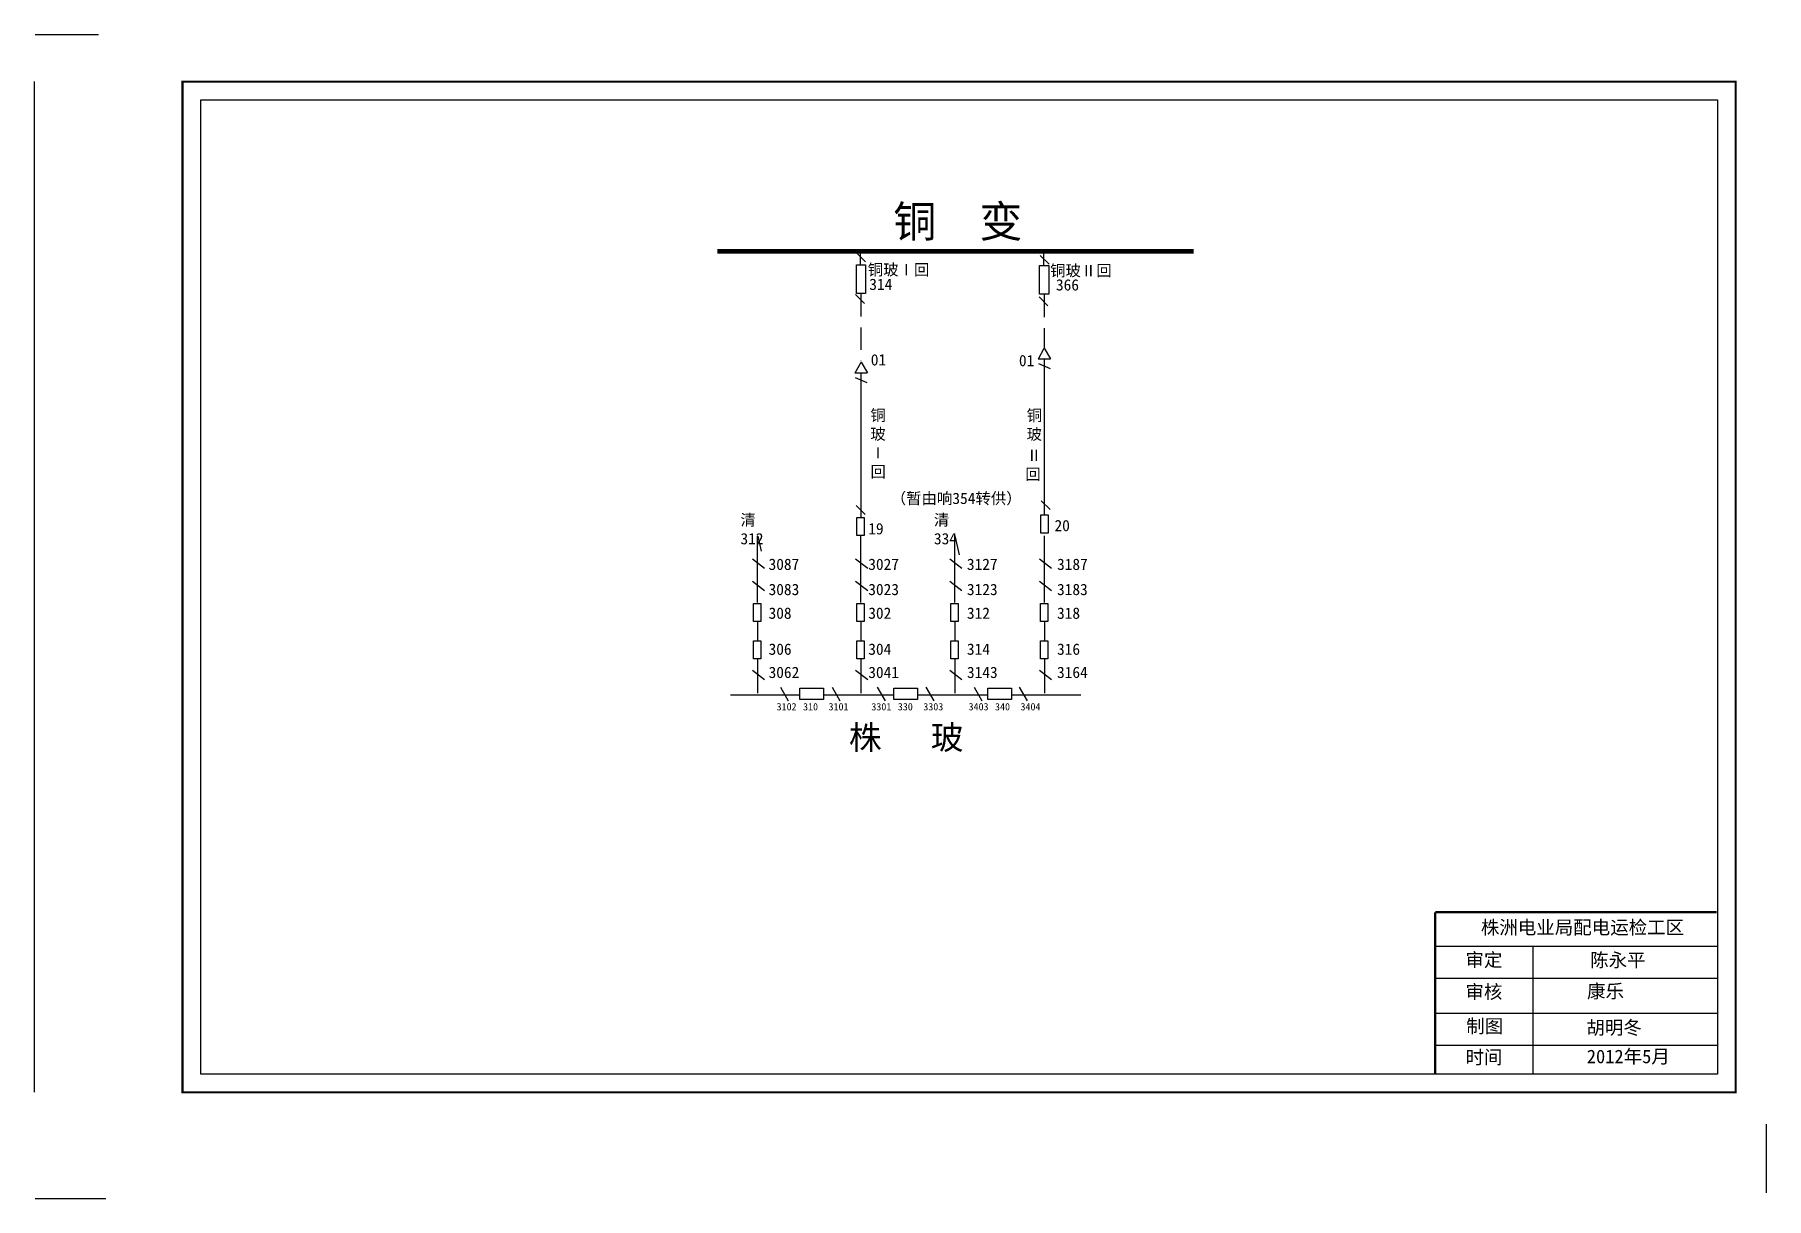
# Model space of a CAD drawing. Extents: x -33 to 351, y -23 to 234.
import ezdxf

# ---------------------------------------------------------------- set-up
doc = ezdxf.new("R2010")
doc.units = 0
doc.header["$LTSCALE"] = 0.774411
doc.linetypes.add('ACAD_ISO02W100', pattern=[15, 12, -3])
doc.linetypes.add('DASHED2', pattern=[9.525, 6.35, -3.175])
doc.layers.get('0').update_dxf_attribs({"linetype": 'CONTINUOUS'})
doc.styles.get("Standard").update_dxf_attribs({"font": 'SimSun.ttf', "height": 2.5})
doc.styles.add('字体', font='', dxfattribs={"height": 2.5})
doc.styles.get('字体').set_extended_font_data('楷体_GB2312')

msp = doc.modelspace()

# ---------------------------------------------------------------- linework, layer by layer
at = {"linetype": 'Continuous'}
for p, q in [((-32.51, 234.49), (-18.43, 234.49)), ((-32.61, 0.11), (-32.61, 224.07)), ((151.39, 184.12), (149.42, 186.1)), ((192.06, 183.6), (190.08, 185.58)), ((151.16, 174.89), (149.18, 176.87)), ((191.82, 174.37), (189.84, 176.35)), ((189.7, 162.68), (191, 165.03)), ((191, 165.03), (192.41, 162.68)), ((149.14, 159.55), (150.44, 161.9)), ((150.44, 161.9), (151.85, 159.55)), ((189.64, 162.68), (192.35, 162.68)), ((189.7, 161.62), (192.29, 160.51)), ((190.98, 162.49), (190.99, 128.09)), ((149.08, 159.55), (151.79, 159.55)), ((149.14, 158.49), (151.74, 157.39)), ((150.39, 159.36), (150.37, 127.53)), ((192.29, 129.23), (190.31, 131.21)), ((151.32, 128.16), (149.34, 130.14)), ((127.52, 108.65), (127.52, 123.46)), ((127.53, 123.38), (128.27, 120.03)), ((150.4, 108.65), (150.4, 123.46)), ((171.16, 123.44), (172.17, 119.25)), ((171.21, 108.65), (171.21, 123.46)), ((191.08, 108.65), (191.08, 123.46)), ((126.35, 118.3), (129.05, 116.23)), ((149.23, 118.3), (151.93, 116.23)), ((170.05, 118.3), (172.75, 116.23)), ((189.91, 118.3), (192.61, 116.23)), ((126.35, 113.37), (129.05, 111.31)), ((149.23, 113.37), (151.93, 111.31)), ((170.05, 113.37), (172.75, 111.31)), ((189.91, 113.37), (192.61, 111.31)), ((127.5, 104.46), (127.5, 100.13)), ((150.39, 104.46), (150.39, 100.13)), ((171.2, 104.46), (171.2, 100.13)), ((191.06, 104.46), (191.06, 100.13)), ((127.5, 96.19), (127.5, 88.56)), ((150.39, 96.19), (150.39, 88.56)), ((171.2, 96.19), (171.2, 88.56)), ((191.06, 96.19), (191.06, 88.56)), ((126.35, 93.69), (129.05, 91.62)), ((149.23, 93.69), (151.93, 91.62)), ((170.05, 93.69), (172.75, 91.62)), ((189.91, 93.69), (192.61, 91.62)), ((121.49, 88.22), (136.83, 88.22)), ((132.55, 89.88), (134.3, 86.86)), ((142.31, 88.22), (157.65, 88.22)), ((143.99, 89.88), (145.74, 86.86)), ((154, 89.88), (155.75, 86.86)), ((163.12, 88.22), (178.47, 88.22)), ((164.8, 89.88), (166.55, 86.86)), ((175.45, 89.88), (177.2, 86.86)), ((183.78, 88.22), (199.12, 88.22)), ((185.46, 89.88), (187.21, 86.86)), ((277.59, 32.51), (339.95, 32.51)), ((299.23, 32.51), (299.23, 4.18)), ((277.59, 25.41), (339.95, 25.41)), ((277.59, 17.66), (339.95, 17.66)), ((277.59, 10.56), (339.95, 10.56)), ((350.93, -22.16), (350.93, -6.98)), ((-32.51, -23.4), (-16.82, -23.4))]:
    msp.add_line(p, q, dxfattribs=at)
at = {"linetype": 'ACAD_ISO02W100'}
for p, q in [((150.31, 183.51), (150.31, 186.6)), ((190.85, 186.36), (190.85, 183.27))]:
    msp.add_line(p, q, dxfattribs=at)
at = {"linetype": 'DASHED2'}
for p, q in [((150.39, 176.97), (150.39, 162.16)), ((190.98, 176.83), (190.98, 165.12))]:
    msp.add_line(p, q, dxfattribs=at)
at = {"linetype": 'Continuous', "const_width": 0.5}
msp.add_lwpolyline([(0.16, 224.07), (344.13, 224.07), (344.13, 0.11), (0.16, 0.11)], close=True, dxfattribs=at)
at = {"linetype": 'Continuous'}
for points in [[(4.2, 220.03), (340.08, 220.03), (340.08, 4.15), (4.2, 4.15)], [(149.5, 127.52), (151.08, 127.52), (151.08, 123.5), (149.5, 123.5)], [(190.26, 128.05), (191.84, 128.05), (191.84, 124.04), (190.26, 124.04)], [(126.62, 108.44), (128.2, 108.44), (128.2, 104.42), (126.62, 104.42)], [(149.5, 108.44), (151.08, 108.44), (151.08, 104.42), (149.5, 104.42)], [(170.32, 108.44), (171.9, 108.44), (171.9, 104.42), (170.32, 104.42)], [(190.18, 108.44), (191.76, 108.44), (191.76, 104.42), (190.18, 104.42)], [(126.62, 100.17), (128.2, 100.17), (128.2, 96.15), (126.62, 96.15)], [(149.5, 100.17), (151.08, 100.17), (151.08, 96.15), (149.5, 96.15)], [(170.32, 100.17), (171.9, 100.17), (171.9, 96.15), (170.32, 96.15)], [(190.18, 100.17), (191.76, 100.17), (191.76, 96.15), (190.18, 96.15)], [(136.83, 89.7), (142.08, 89.7), (142.08, 87.16), (136.83, 87.16)], [(157.65, 89.7), (162.89, 89.7), (162.89, 87.16), (157.65, 87.16)], [(178.47, 89.7), (183.71, 89.7), (183.71, 87.16), (178.47, 87.16)]]:
    msp.add_lwpolyline(points, close=True, dxfattribs=at)
for points, const_width in [([(224.11, 186.47), (118.59, 186.46)], 1), ([(277.55, 40.02), (277.55, 4.29)], 0.5), ([(277.59, 40.02), (339.95, 40.02)], 0.5)]:
    msp.add_lwpolyline(points, dxfattribs=dict(at, const_width=const_width))
at = {"linetype": 'ACAD_ISO02W100'}
for points in [[(151.4, 177.11), (149.38, 177.12), (149.38, 183.51), (151.41, 183.51)], [(191.98, 176.95), (189.95, 176.95), (189.95, 183.35), (191.99, 183.35)]]:
    msp.add_lwpolyline(points, close=True, dxfattribs=at)

# ---------------------------------------------------------------- texts
at = {"linetype": 'Continuous', "attachment_point": 1, "style": '字体'}
for s, insert, char_height, width in [('铜  变', (157.56, 196.59), 7, 37.1309), ('铜玻Ⅰ回', (151.91, 183.65), 2.5, 14.5014), ('铜玻Ⅱ回', (192.3, 183.46), 2.5, 14.5014), ('01', (152.58, 163.68), 2.5, 15.2905), ('01', (185.39, 163.51), 2.5, 15.2905), ('铜玻\\PⅠ回', (152.49, 151.4), 2.5, 4.7354), ('铜玻', (187.1, 151.38), 2.5, 3.1131), ('\\PⅠ', (186.54, 146.68), 2.5, 4.7354), ('\\PⅠ', (187.54, 146.68), 2.5, 4.7354), ('回', (186.8, 138.33), 2.5, 3.1131), ('株洲电业局配电运检工区', (287.7, 38.16), 3, 82.0179), ('审定', (284.29, 30.96), 3, 23.4615), ('陈永平', (311.9, 30.91), 3, 23.4615), ('审核', (284.29, 23.89), 3, 23.4615), ('康乐', (311.21, 24.02), 3, 33.0539), ('制图', (284.45, 16.27), 3, 23.4615), ('胡明冬', (311.06, 15.95), 3, 23.4615), ('时间', (284.29, 9.39), 3, 23.4615), ('2012年5月', (311.16, 9.56), 3, 23.4615)]:
    msp.add_mtext(s, dxfattribs=dict(at, insert=insert, char_height=char_height, width=width))
at = {"linetype": 'Continuous', "attachment_point": 1}
for s, insert, char_height, width in [('314', (152.24, 180.41), 2.5, 5.6554), ('366', (193.59, 180.29), 2.5, 5.6554), ('清312', (123.72, 128.21), 2.5, 5.4797), ('清334', (166.56, 128.21), 2.5, 5.4797), ('20', (193.27, 126.95), 2.5, 5.4797), ('19', (152.02, 126.25), 2.5, 5.4797), ('3087', (129.94, 118.37), 2.5, 5.4797), ('3027', (152.02, 118.37), 2.5, 5.4797), ('3127', (173.87, 118.37), 2.5, 5.4797), ('3187', (193.83, 118.37), 2.5, 5.4797), ('3083', (129.94, 112.79), 2.5, 5.4797), ('3023', (152.02, 112.79), 2.5, 5.4797), ('3123', (173.87, 112.79), 2.5, 5.4797), ('3183', (193.83, 112.79), 2.5, 5.4797), ('308', (129.94, 107.54), 2.5, 5.4797), ('302', (152.02, 107.54), 2.5, 5.4797), ('312', (173.87, 107.54), 2.5, 5.4797), ('318', (193.83, 107.54), 2.5, 5.4797), ('306', (129.94, 99.56), 2.5, 5.4797), ('304', (152.02, 99.56), 2.5, 5.4797), ('314', (173.87, 99.56), 2.5, 5.4797), ('316', (193.83, 99.56), 2.5, 5.4797), ('3062', (129.94, 94.42), 2.5, 5.4797), ('3041', (152.02, 94.42), 2.5, 5.4797), ('3143', (173.87, 94.42), 2.5, 5.4797), ('3164', (193.83, 94.42), 2.5, 5.4797), ('3102', (131.72, 86.37), 1.626, 3.5649), ('310', (137.58, 86.37), 1.626, 3.5649), ('3101', (143.22, 86.37), 1.626, 3.5649), ('3301', (152.71, 86.37), 1.626, 3.5649), ('330', (158.57, 86.37), 1.626, 3.5649), ('3303', (164.21, 86.37), 1.626, 3.5649), ('3403', (174.24, 86.37), 1.626, 3.5649), ('340', (180.1, 86.37), 1.626, 3.5649), ('3404', (185.74, 86.37), 1.626, 3.5649), ('株   玻', (147.73, 81.42), 5.324, 30.3213)]:
    msp.add_mtext(s, dxfattribs=dict(at, insert=insert, char_height=char_height, width=width))
at = {"color": 1, "linetype": 'Continuous', "insert": (157.01, 132.98), "char_height": 2.5, "width": 51.1905, "attachment_point": 1}
msp.add_mtext('（暂由响354转供）', dxfattribs=at)

doc.saveas('drawing.dxf')
